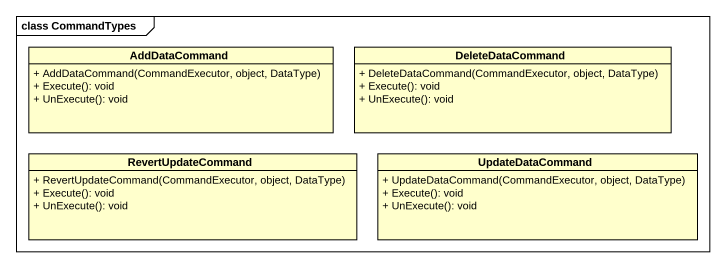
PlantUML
@startuml
mainframe class CommandTypes
hide circle
hide empty members
skinparam classAttributeIconSize 0
class AddDataCommand {
  + AddDataCommand(CommandExecutor, object, DataType)
  + Execute(): void
  + UnExecute(): void
}
class DeleteDataCommand {
  + DeleteDataCommand(CommandExecutor, object, DataType)
  + Execute(): void
  + UnExecute(): void
}
class RevertUpdateCommand {
  + RevertUpdateCommand(CommandExecutor, object, DataType)
  + Execute(): void
  + UnExecute(): void
}
class UpdateDataCommand {
  + UpdateDataCommand(CommandExecutor, object, DataType)
  + Execute(): void
  + UnExecute(): void
}
@enduml
